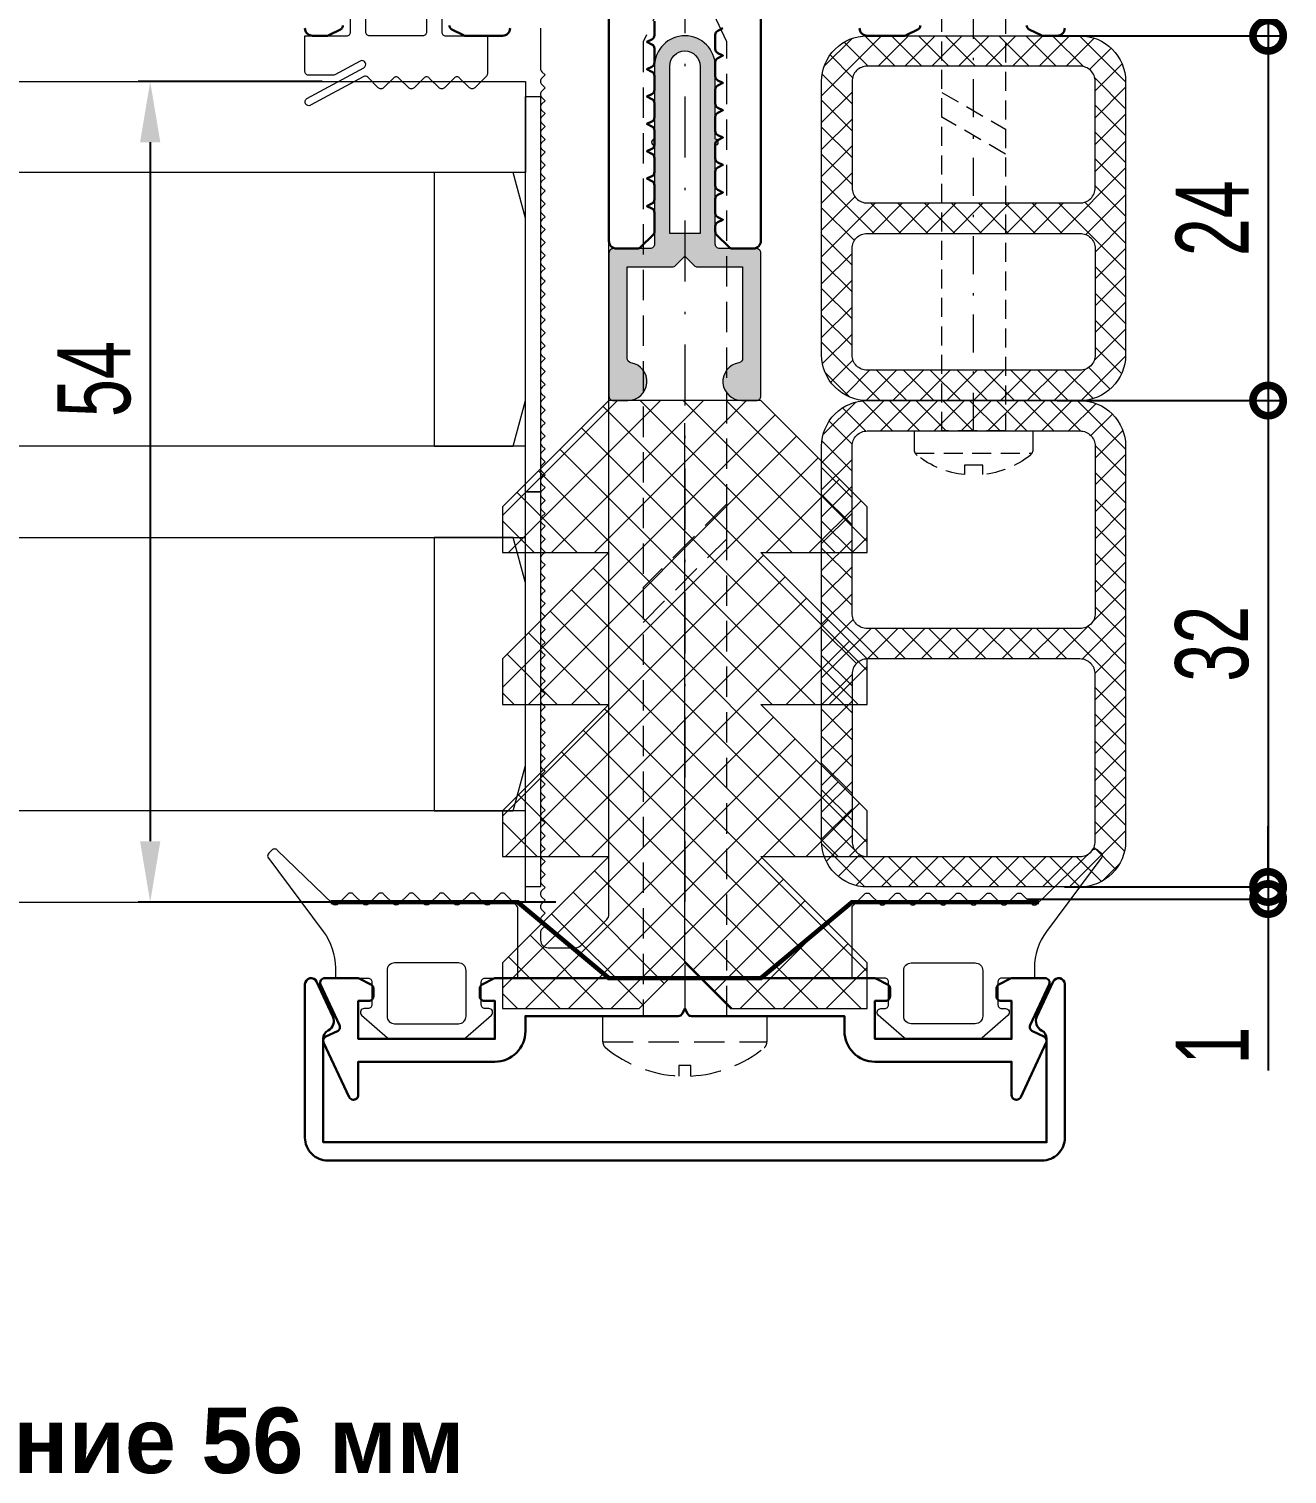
# Model space of a CAD drawing. Extents: x -37 to 8820, y -336 to 478.
# Drawn here: x 6401.7 to 6453.4, y 197.3 to 256.7 of the extents above; entities that cross this region are included whole.
import ezdxf

# ---------------------------------------------------------------- set-up
doc = ezdxf.new("R2010")
doc.units = 0
doc.header["$LTSCALE"] = 5
doc.linetypes.add('DASHDOT', pattern=[1, 0.5, -0.25, 0, -0.25])
doc.linetypes.add('HIDDEN', pattern=[0.375, 0.25, -0.125])
doc.layers.get('0').update_dxf_attribs({"linetype": 'CONTINUOUS', "lineweight": 30})
doc.layers.get('DEFPOINTS').update_dxf_attribs({"linetype": 'CONTINUOUS'})
for name, color, linetype, lineweight in [('1', 6, 'DASHDOT', 13), ('2', 3, 'HIDDEN', 13), ('Dimentions', 5, 'CONTINUOUS', 15), ('Glass', 5, 'CONTINUOUS', 20), ('Ал подклад', 7, 'CONTINUOUS', 20), ('Герлен', 7, 'CONTINUOUS', 60), ('Подкладки', 1, 'CONTINUOUS', 20), ('Текстовый', 7, 'CONTINUOUS', 9), ('Уплотнители', 1, 'CONTINUOUS', 20), ('Штриховка', 1, 'CONTINUOUS', 5)]:
    doc.layers.add(name, color=color, linetype=linetype, lineweight=lineweight)
doc.styles.add('3', font='RUSS.SHX', dxfattribs={"width": 0.7, "height": 3})
doc.styles.add('Каталожный', font='arial.ttf', dxfattribs={"height": 2.5})
doc.dimstyles.new('MX1_6', dxfattribs={"dimtxt": 3, "dimasz": 2.5, "dimexe": 0.5, "dimexo": 0, "dimgap": 0.8, "dimtad": 1, "dimlfac": 1.6, "dimdsep": 46, "dimtxsty": '3', "dimcen": 0, "dimclrd": 256, "dimclre": 256, "dimclrt": 256, "dimaunit": 1, "dimadec": 0, "dimazin": 0, "dimtfac": 1, "dimtmove": 0, "dimatfit": 1, "dimfxl": 1, "dimtvp": 1, "dimtolj": 1, "dimtzin": 0, "dimarcsym": 0})

# ---------------------------------------------------------------- blocks, each defined once
blk = doc.blocks.new('*D142')
at = {"layer": 'DEFPOINTS', "color": 0, "linetype": 'Continuous', "transparency": 16777216}
for p in [(6413.733, 254.527), (6406.662, 220.777), (6423.341, 220.777)]:
    blk.add_point(p, dxfattribs=at)
at = {"layer": 'Dimentions', "linetype": 'Continuous', "lineweight": -2, "transparency": 16777216}
for p, q in [((6413.733, 254.527), (6406.162, 254.527)), ((6406.662, 252.027), (6406.662, 223.277)), ((6423.341, 220.777), (6406.162, 220.777))]:
    blk.add_line(p, q, dxfattribs=at)
at = {"layer": 'Dimentions', "linetype": 'Continuous', "transparency": 16777216}
for points in [[(6406.246, 252.027), (6407.079, 252.027), (6406.662, 254.527)], [(6406.246, 223.277), (6407.079, 223.277), (6406.662, 220.777)]]:
    blk.add_solid(points, dxfattribs=at)
at = {"layer": 'Dimentions', "linetype": 'Continuous', "transparency": 16777216, "insert": (6404.362, 242.286), "char_height": 3, "attachment_point": 5, "rotation": 90, "style": '3'}
blk.add_mtext('\\A1;54', dxfattribs=at)
blk = doc.blocks.new('_DotSmall')
at = {"color": 0, "linetype": 'ByBlock', "const_width": 0.5}
blk.add_lwpolyline([(-0.0625, 0, 1), (0.0625, 0, 1)], format="xyb", close=True, dxfattribs=at)
blk = doc.blocks.new('*D144')
at = {"layer": 'DEFPOINTS', "color": 0, "linetype": 'Continuous', "transparency": 16777216}
for p in [(6443.966, 256.402), (6444.904, 241.402), (6452.641, 241.402)]:
    blk.add_point(p, dxfattribs=at)
at = {"layer": 'Dimentions', "linetype": 'Continuous', "lineweight": -2, "transparency": 16777216}
for p, q in [((6443.966, 256.402), (6453.141, 256.402)), ((6452.641, 256.402), (6452.641, 241.402)), ((6444.904, 241.402), (6453.141, 241.402))]:
    blk.add_line(p, q, dxfattribs=at)
at = {"layer": 'Dimentions', "linetype": 'Continuous', "lineweight": -2, "transparency": 16777216, "xscale": 2.5, "yscale": 2.5, "zscale": 2.5}
for p, rotation in [((6452.641, 256.402), 90), ((6452.641, 241.402), 270)]:
    blk.add_blockref('_DotSmall', p, dxfattribs=dict(at, rotation=rotation))
at = {"layer": 'Dimentions', "linetype": 'Continuous', "transparency": 16777216, "insert": (6450.341, 248.902), "char_height": 3, "attachment_point": 5, "rotation": 90, "style": '3'}
blk.add_mtext('\\A1;24', dxfattribs=at)
blk = doc.blocks.new('*D145')
at = {"layer": 'DEFPOINTS', "color": 0, "linetype": 'Continuous', "transparency": 16777216}
for p in [(6443.029, 260.777), (6452.267, 256.402), (6452.641, 256.402)]:
    blk.add_point(p, dxfattribs=at)
at = {"layer": 'Dimentions', "linetype": 'Continuous', "lineweight": -2, "transparency": 16777216}
for p, q in [((6443.029, 260.777), (6453.141, 260.777)), ((6452.641, 260.777), (6452.641, 256.402)), ((6452.267, 256.402), (6453.141, 256.402))]:
    blk.add_line(p, q, dxfattribs=at)
at = {"layer": 'Dimentions', "linetype": 'Continuous', "lineweight": -2, "transparency": 16777216, "xscale": 2.5, "yscale": 2.5, "zscale": 2.5}
for p, rotation in [((6452.641, 260.777), 90), ((6452.641, 256.402), 270)]:
    blk.add_blockref('_DotSmall', p, dxfattribs=dict(at, rotation=rotation))
at = {"layer": 'Dimentions', "linetype": 'Continuous', "transparency": 16777216, "insert": (6450.341, 258.59), "char_height": 3, "attachment_point": 5, "rotation": 90, "style": '3'}
blk.add_mtext('\\A1;7', dxfattribs=at)
blk = doc.blocks.new('*D1153')
at = {"layer": 'DEFPOINTS', "color": 0, "linetype": 'Continuous', "transparency": 16777216}
for p in [(6443.966, 241.402), (6444.263, 221.402), (6452.641, 221.402)]:
    blk.add_point(p, dxfattribs=at)
at = {"layer": 'Dimentions', "linetype": 'Continuous', "lineweight": -2, "transparency": 16777216}
for p, q in [((6443.966, 241.402), (6453.141, 241.402)), ((6452.641, 241.402), (6452.641, 221.402)), ((6444.263, 221.402), (6453.141, 221.402))]:
    blk.add_line(p, q, dxfattribs=at)
at = {"layer": 'Dimentions', "linetype": 'Continuous', "lineweight": -2, "transparency": 16777216, "xscale": 2.5, "yscale": 2.5, "zscale": 2.5}
for p, rotation in [((6452.641, 241.402), 90), ((6452.641, 221.402), 270)]:
    blk.add_blockref('_DotSmall', p, dxfattribs=dict(at, rotation=rotation))
at = {"layer": 'Dimentions', "linetype": 'Continuous', "transparency": 16777216, "insert": (6450.341, 231.402), "char_height": 3, "attachment_point": 5, "rotation": 90, "style": '3'}
blk.add_mtext('\\A1;32', dxfattribs=at)
blk = doc.blocks.new('*D1154')
at = {"layer": 'DEFPOINTS', "color": 0, "linetype": 'Continuous', "transparency": 16777216}
for p in [(6450.535, 221.402), (6442.716, 220.904), (6452.641, 220.904)]:
    blk.add_point(p, dxfattribs=at)
at = {"layer": 'Dimentions', "linetype": 'Continuous', "lineweight": -2, "transparency": 16777216}
for p, q in [((6452.641, 221.402), (6452.641, 223.902)), ((6450.535, 221.402), (6453.141, 221.402)), ((6452.641, 221.402), (6452.641, 220.904)), ((6442.716, 220.904), (6453.141, 220.904)), ((6452.641, 220.904), (6452.641, 213.854))]:
    blk.add_line(p, q, dxfattribs=at)
at = {"layer": 'Dimentions', "linetype": 'Continuous', "lineweight": -2, "transparency": 16777216, "xscale": 2.5, "yscale": 2.5, "zscale": 2.5}
for p, rotation in [((6452.641, 221.402), 270), ((6452.641, 220.904), 90)]:
    blk.add_blockref('_DotSmall', p, dxfattribs=dict(at, rotation=rotation))
at = {"layer": 'Dimentions', "linetype": 'Continuous', "transparency": 16777216, "insert": (6450.341, 214.879), "char_height": 3, "attachment_point": 5, "rotation": 90, "style": '3'}
blk.add_mtext('\\A1;1', dxfattribs=at)
blk = doc.blocks.new('*U64')
at = {"layer": '1'}
blk.add_line((0, 0), (0, -45), dxfattribs=at)
at = {"layer": '2'}
blk.add_line((-3.841, 1.45), (3.841, 1.45), dxfattribs=at)
blk.add_lwpolyline([(-0.6, 2.87, 0.143497), (-3.711, 1.607, 0.228881), (-3.9, 1.215), (-3.9, 0), (3.9, 0), (3.9, 1.215, 0.228881), (3.711, 1.607, 0.143497), (0.6, 2.87), (0.6, 2.243), (-0.6, 2.243)], format="xyb", close=True, dxfattribs=at)
for points in [[(-2.1, 0), (-2.1, -40.497), (0, -45), (2.1, -40.497), (2.1, 0)], [(2.1, -18.221), (-2.1, -20.646), (-2.1, -22.279), (2.1, -19.854)]]:
    blk.add_lwpolyline(points, close=True, dxfattribs=at)

msp = doc.modelspace()

# ---------------------------------------------------------------- hatches: boundary and pattern name
at = {"layer": 'Штриховка'}
h = msp.add_hatch(color=256, dxfattribs=at)
edge = h.paths.add_edge_path(flags=16)
edge.add_line((6428.0289, 248.2771), (6428.0289, 255.1521))
edge.add_arc((6428.6539, 255.1521), 0.625, 0, 180, ccw=False)
edge.add_line((6429.2789, 255.1521), (6429.2789, 248.2771))
edge.add_line((6429.2789, 248.2771), (6428.0289, 248.2771))
edge = h.paths.add_edge_path()
edge.add_arc((6430.9976, 242.1833), 0.7812, 99.281799, 270)
edge.add_line((6430.9976, 241.4021), (6431.5914, 241.4021))
edge.add_arc((6431.5914, 241.5896), 0.1875, 270, 360)
edge.add_line((6431.7789, 241.5896), (6431.7789, 247.4646))
edge.add_arc((6431.5914, 247.4646), 0.1875, 0, 90)
edge.add_line((6431.5914, 247.6521), (6430.0914, 247.6521))
edge.add_arc((6430.0914, 247.8396), 0.1875, 180, 270, ccw=False)
edge.add_line((6429.9039, 247.8396), (6429.9039, 251.9021))
edge.add_arc((6429.9039, 252.0271), 0.125, 270, 450)
edge.add_line((6429.9039, 252.1521), (6429.9039, 255.1521))
edge.add_arc((6428.6539, 255.1521), 1.25, 0, 180)
edge.add_line((6427.4039, 255.1521), (6427.4039, 252.1521))
edge.add_arc((6427.4039, 252.0271), 0.125, 90, 270)
edge.add_line((6427.4039, 251.9021), (6427.4039, 247.8396))
edge.add_arc((6427.2164, 247.8396), 0.1875, -90, 0, ccw=False)
edge.add_line((6427.2164, 247.6521), (6425.7164, 247.6521))
edge.add_arc((6425.7164, 247.4646), 0.1875, 90, 180)
edge.add_line((6425.5289, 247.4646), (6425.5289, 241.5896))
edge.add_arc((6425.7164, 241.5896), 0.1875, 180, 270)
edge.add_line((6425.7164, 241.4021), (6426.3101, 241.4021))
edge.add_arc((6426.3101, 242.1833), 0.7812, 270, 440.718201)
edge.add_arc((6426.4664, 243.1394), 0.1875, 180, 260.718201, ccw=False)
edge.add_line((6426.2789, 243.1394), (6426.2789, 246.9021))
edge.add_line((6426.2789, 246.9021), (6428.1387, 246.9021))
edge.add_arc((6428.1387, 247.0896), 0.1875, 270, 315)
edge.add_line((6428.2713, 246.957), (6428.6539, 247.3396))
edge.add_line((6428.6539, 247.3396), (6429.0365, 246.957))
edge.add_arc((6429.1691, 247.0896), 0.1875, 225, 270)
edge.add_line((6429.1691, 246.9021), (6431.0289, 246.9021))
edge.add_line((6431.0289, 246.9021), (6431.0289, 243.1394))
edge.add_arc((6430.8414, 243.1394), 0.1875, -80.718201, 0, ccw=False)
h = msp.add_hatch(dxfattribs=at)
h.set_pattern_fill('NET', color=256, scale=6.25, angle=135, style=0)
h.set_pattern_definition([(135, (4029.4693, -3583.8686), (-0.55242717, -0.55242717), []), (225, (4029.4693, -3583.8686), (0.55242717, -0.55242717), [])])
h.paths.add_polyline_path([(6446.7789, 254.5271, 0.4142136), (6444.9039, 256.4021), (6436.1539, 256.4021, 0.4142136), (6434.2789, 254.5271), (6434.2789, 243.2771, 0.4142136), (6436.1539, 241.4021), (6444.9039, 241.4021, 0.4142136), (6446.7789, 243.2771)])
h.paths.add_polyline_path([(6445.5289, 247.6521), (6445.5289, 243.2771, -0.4142136), (6444.9039, 242.6521), (6436.1539, 242.6521, -0.4142136), (6435.5289, 243.2771), (6435.5289, 247.6521, -0.4142136), (6436.1539, 248.2771), (6444.9039, 248.2771, -0.4142136)], flags=16)
h.paths.add_polyline_path([(6444.9039, 249.5271), (6436.1539, 249.5271, -0.4142136), (6435.5289, 250.1521), (6435.5289, 254.5271, -0.4142136), (6436.1539, 255.1521), (6444.9039, 255.1521, -0.4142136), (6445.5289, 254.5271), (6445.5289, 250.1521, -0.4142136)], flags=16)
at = {"layer": 'Штриховка', "lineweight": 5}
h = msp.add_hatch(dxfattribs=at)
h.set_pattern_fill('NET', color=256, scale=10, angle=45, style=0)
h.set_pattern_definition([(45, (1352.8549, 2928.8777), (-0.88388348, 0.88388348), []), (135, (1352.8549, 2928.8777), (-0.88388348, -0.88388348), [])])
h.paths.add_polyline_path([(6430.5289, 216.4049), (6436.1539, 216.4049), (6436.1539, 218.2799), (6431.7789, 222.6549), (6436.1539, 222.6549), (6436.1539, 224.5299), (6431.7789, 228.9049), (6436.1539, 228.9049), (6436.1539, 230.7799), (6431.7789, 235.1549), (6436.1539, 235.1549), (6436.1539, 237.0299), (6431.7789, 241.4049), (6425.5289, 241.4049), (6421.1539, 237.0299), (6421.1539, 235.1549), (6425.5289, 235.1549), (6421.1539, 230.7799), (6421.1539, 228.9049), (6425.5289, 228.9049), (6421.1539, 224.5299), (6421.1539, 222.6549), (6425.5289, 222.6549), (6421.1539, 218.2799), (6421.1539, 216.4049), (6426.7789, 216.4049), (6428.6539, 218.2799)])
at = {"layer": 'Штриховка'}
h = msp.add_hatch(dxfattribs=at)
h.set_pattern_fill('NET', color=256, scale=6.25, angle=135, style=0)
h.set_pattern_definition([(135, (4029.4693, -3634.3249), (-0.55242717, -0.55242717), []), (225, (4029.4693, -3634.3249), (0.55242717, -0.55242717), [])])
edge = h.paths.add_edge_path()
edge.add_line((6434.2789, 223.2771), (6434.2789, 239.5271))
edge.add_arc((6436.1539, 239.5271), 1.875, 90, 180, ccw=False)
edge.add_line((6436.1539, 241.4021), (6444.9039, 241.4021))
edge.add_arc((6444.9039, 239.5271), 1.875, 0, 90, ccw=False)
edge.add_line((6446.7789, 239.5271), (6446.7789, 223.2771))
edge.add_arc((6444.9039, 223.2771), 1.875, 270, 360, ccw=False)
edge.add_line((6444.9039, 221.4021), (6436.1539, 221.4021))
edge.add_arc((6436.1539, 223.2771), 1.875, 180, 270, ccw=False)
edge = h.paths.add_edge_path(flags=16)
edge.add_line((6436.1539, 222.6521), (6444.9039, 222.6521))
edge.add_arc((6444.9039, 223.2771), 0.625, 270, 360)
edge.add_line((6445.5289, 223.2771), (6445.5289, 230.1521))
edge.add_arc((6444.9039, 230.1521), 0.625, 360, 450)
edge.add_line((6444.9039, 230.7771), (6436.1539, 230.7771))
edge.add_arc((6436.1539, 230.1521), 0.625, 90, 180)
edge.add_line((6435.5289, 230.1521), (6435.5289, 223.2771))
edge.add_arc((6436.1539, 223.2771), 0.625, 180, 270)
edge = h.paths.add_edge_path(flags=16)
edge.add_line((6435.5289, 232.6521), (6435.5289, 239.5271))
edge.add_arc((6436.1539, 239.5271), 0.625, 90, 180, ccw=False)
edge.add_line((6436.1539, 240.1521), (6444.9039, 240.1521))
edge.add_arc((6444.9039, 239.5271), 0.625, 0, 90, ccw=False)
edge.add_line((6445.5289, 239.5271), (6445.5289, 232.6521))
edge.add_arc((6444.9039, 232.6521), 0.625, 270, 360, ccw=False)
edge.add_line((6444.9039, 232.0271), (6436.1539, 232.0271))
edge.add_arc((6436.1539, 232.6521), 0.625, 180, 270, ccw=False)

# ---------------------------------------------------------------- linework, layer by layer
for points in [[(6427.4039, 257.0049), (6427.4039, 256.4242, -0.284079), (6427.3002, 256.2565), (6427.0914, 256.1521), (6427.3002, 256.0476, -0.284079), (6427.4039, 255.8799), (6427.4039, 255.2992, -0.284079), (6427.3002, 255.1315), (6427.0914, 255.0271), (6427.3002, 254.9226, -0.284079), (6427.4039, 254.7549), (6427.4039, 254.1742, -0.284079), (6427.3002, 254.0065), (6427.0914, 253.9021), (6427.3002, 253.7976, -0.284079), (6427.4039, 253.6299), (6427.4039, 253.0492, -0.284079), (6427.3002, 252.8815), (6427.0914, 252.7771), (6427.3002, 252.6726, -0.284079), (6427.4039, 252.5049), (6427.4039, 251.9242, -0.284079), (6427.3002, 251.7565), (6427.0914, 251.6521), (6427.3002, 251.5476, -0.284079), (6427.4039, 251.3799), (6427.4039, 250.7992, -0.284079), (6427.3002, 250.6315), (6427.0914, 250.5271), (6427.3002, 250.4226, -0.284079), (6427.4039, 250.2549), (6427.4039, 249.6742, -0.284079), (6427.3002, 249.5065), (6427.0914, 249.4021), (6427.3002, 249.2976, -0.284079), (6427.4039, 249.1299), (6427.4039, 248.3547, -0.1989124), (6427.349, 248.2221), (6426.8338, 247.707, -0.1989124), (6426.7012, 247.6521), (6425.8414, 247.6521, -0.4142136), (6425.5289, 247.9646), (6425.5289, 259.5271)], [(6431.7789, 259.5271), (6431.7789, 247.9646, -0.4142136), (6431.4664, 247.6521), (6430.6066, 247.6521, -0.1989124), (6430.474, 247.707), (6429.9588, 248.2221, -0.1989124), (6429.9039, 248.3547), (6429.9039, 248.5674, -0.284079), (6430.0075, 248.7351), (6430.2164, 248.8396), (6430.0075, 248.944, -0.284079), (6429.9039, 249.1117), (6429.9039, 249.6924, -0.284079), (6430.0075, 249.8601), (6430.2164, 249.9646), (6430.0075, 250.069, -0.284079), (6429.9039, 250.2367), (6429.9039, 250.8174, -0.284079), (6430.0075, 250.9851), (6430.2164, 251.0896), (6430.0075, 251.194, -0.284079), (6429.9039, 251.3617), (6429.9039, 251.9424, -0.284079), (6430.0075, 252.1101), (6430.2164, 252.2146), (6430.0075, 252.319, -0.284079), (6429.9039, 252.4867), (6429.9039, 253.0674, -0.284079), (6430.0075, 253.2351), (6430.2164, 253.3396), (6430.0075, 253.444, -0.284079), (6429.9039, 253.6117), (6429.9039, 254.1924, -0.284079), (6430.0075, 254.3601), (6430.2164, 254.4646), (6430.0075, 254.569, -0.284079), (6429.9039, 254.7367), (6429.9039, 255.3174, -0.284079), (6430.0075, 255.4851), (6430.2164, 255.5896), (6430.0075, 255.694, -0.284079), (6429.9039, 255.8617), (6429.9039, 256.4424, -0.284079), (6430.0075, 256.6101), (6430.2164, 256.7146)], [(6414.5914, 256.8304, -0.284079), (6414.4877, 256.6627), (6414.006, 256.4219, -0.1164338), (6413.9221, 256.4021), (6413.3414, 256.4021, -0.4142136), (6413.0289, 256.7146)], [(6421.4664, 256.7146, -0.4142136), (6421.1539, 256.4021), (6419.6357, 256.4021, -0.1164338), (6419.5518, 256.4219), (6419.07, 256.6627, -0.284079), (6418.9664, 256.8304)], [(6438.3414, 256.8304, -0.284079), (6438.2377, 256.6627), (6437.756, 256.4219, -0.1164338), (6437.6721, 256.4021), (6436.1539, 256.4021, -0.4142136), (6435.8414, 256.7146)], [(6444.2789, 256.7146, -0.4142136), (6443.9664, 256.4021), (6443.3857, 256.4021, -0.1164338), (6443.3018, 256.4219), (6442.82, 256.6627, -0.284079), (6442.7164, 256.8304)]]:
    msp.add_lwpolyline(points, format="xyb")
for points in [[(6443.3414, 210.1521), (6413.9664, 210.1521, -0.4142136), (6413.0289, 211.0896), (6413.0289, 217.4021, -0.8025849), (6413.5055, 217.5077), (6414.1754, 216.071, -0.4015594), (6413.9808, 215.498, 0.2797393), (6413.7789, 215.1654), (6413.7789, 210.9021), (6443.5289, 210.9021), (6443.5289, 215.1654, 0.2797393), (6443.327, 215.498, -0.4015594), (6443.1324, 216.071), (6443.8023, 217.5077, -0.8025849), (6444.2789, 217.4021), (6444.2789, 211.0896, -0.4142136)], [(6436.4221, 217.6521, -0.1164338), (6436.506, 217.6323), (6436.9877, 217.3914, -0.284079), (6437.0914, 217.2237), (6437.0914, 216.9021, -0.4142136), (6436.9039, 216.7146), (6436.4664, 216.7146), (6436.4664, 215.1521), (6442.0914, 215.1521), (6442.0914, 216.7146), (6441.6539, 216.7146, -0.4142136), (6441.4664, 216.9021), (6441.4664, 217.2237, -0.284079), (6441.57, 217.3914), (6442.0518, 217.6323, -0.1164338), (6442.1357, 217.6521), (6443.4664, 217.6521, -0.5486188), (6443.6363, 217.3853), (6442.8581, 215.7165, 0.4142136), (6442.9488, 215.4673), (6443.4206, 215.2473, -0.4142136), (6443.5113, 214.9981), (6442.4678, 212.7603, -0.2914734), (6442.2979, 212.6521), (6442.2789, 212.6521, -0.4142136), (6442.0914, 212.8396), (6442.0914, 214.2146), (6436.4664, 214.2146, -0.4142136), (6435.2164, 215.4646), (6435.2164, 216.0896), (6428.926, 216.0896, -0.284079), (6428.7583, 216.1932), (6428.6539, 216.4021), (6428.5495, 216.1932, -0.284079), (6428.3818, 216.0896), (6422.0914, 216.0896), (6422.0914, 215.4646, -0.4142136), (6420.8414, 214.2146), (6415.2164, 214.2146), (6415.2164, 212.8396, -0.4142136), (6415.0289, 212.6521), (6415.0099, 212.6521, -0.2914734), (6414.84, 212.7603), (6413.7965, 214.9981, -0.4142136), (6413.8871, 215.2473), (6414.359, 215.4673, 0.4142136), (6414.4496, 215.7165), (6413.6715, 217.3853, -0.5486188), (6413.8414, 217.6521), (6415.1721, 217.6521, -0.1164338), (6415.256, 217.6323), (6415.7377, 217.3914, -0.284079), (6415.8414, 217.2237), (6415.8414, 216.9021, -0.4142136), (6415.6539, 216.7146), (6415.2164, 216.7146), (6415.2164, 215.1521), (6420.8414, 215.1521), (6420.8414, 216.7146), (6420.4039, 216.7146, -0.4142136), (6420.2164, 216.9021), (6420.2164, 217.2237, -0.284079), (6420.32, 217.3914), (6420.8018, 217.6323, -0.1164338), (6420.8857, 217.6521)]]:
    msp.add_lwpolyline(points, format="xyb", close=True)
at = {"layer": '1'}
msp.add_line((6428.6539, 269.2042), (6428.6539, 216.4021), dxfattribs=at)
at = {"layer": '2'}
msp.add_line((6425.2789, 215.0335), (6432.0289, 215.0335), dxfattribs=at)
for points in [[(6430.3726, 216.0896), (6430.3726, 256.1537), (6428.6539, 259.8396), (6426.9351, 256.1537), (6426.9351, 216.0896)], [(6426.9351, 232.2805), (6430.3726, 235.718), (6430.3726, 237.1503), (6426.9351, 233.7128)]]:
    msp.add_lwpolyline(points, close=True, dxfattribs=at)
msp.add_lwpolyline([(6428.4083, 213.6267, -0.1618489), (6425.3925, 214.7924, -0.2238875), (6425.2789, 215.0335), (6425.2789, 216.0896), (6432.0289, 216.0896), (6432.0289, 215.0335, -0.2238875), (6431.9153, 214.7924, -0.1618489), (6428.8995, 213.6267), (6428.8995, 214.0644), (6428.4083, 214.0644)], format="xyb", close=True, dxfattribs=at)
at = {"layer": 'Glass'}
for points in [[(6422.0914, 250.7771), (6380.8365, 250.7771), (6380.8365, 254.5271), (6422.0914, 254.5271)], [(6421.5891, 250.7771), (6418.3415, 250.7771), (6418.3415, 239.5271), (6421.5891, 239.5271), (6422.0915, 241.4021), (6422.0915, 248.9021)], [(6422.0914, 239.5271), (6380.8365, 239.5271), (6380.8365, 235.7771), (6422.0914, 235.7771)], [(6421.5891, 235.7771), (6418.3415, 235.7771), (6418.3415, 224.5271), (6421.5891, 224.5271), (6422.0915, 226.4021), (6422.0915, 233.9021)], [(6422.0914, 224.5271), (6380.8365, 224.5271), (6380.8365, 220.7771), (6422.0914, 220.7771)]]:
    msp.add_lwpolyline(points, close=True, dxfattribs=at)
at = {"layer": 'Ал подклад', "color": 0}
msp.add_lwpolyline([(6422.7164, 256.7146), (6422.7164, 255.0592, 0.1989124), (6422.7713, 254.9266), (6422.9039, 254.794), (6422.7713, 254.6614, 0.4142136), (6422.7713, 254.3963), (6422.9039, 254.2637), (6422.7713, 254.1311, 0.4142136), (6422.7713, 253.8659), (6422.9039, 253.7334), (6422.7713, 253.6008, 0.4142136), (6422.7713, 253.3356), (6422.9039, 253.203), (6422.7713, 253.0704, 0.4142136), (6422.7713, 252.8053), (6422.9039, 252.6727), (6422.7713, 252.5401, 0.4142136), (6422.7713, 252.2749), (6422.9039, 252.1424), (6422.7713, 252.0098, 0.4142136), (6422.7713, 251.7446), (6422.9039, 251.612), (6422.7713, 251.4795, 0.4142136), (6422.7713, 251.2143), (6422.9039, 251.0817), (6422.7713, 250.9491, 0.4142136), (6422.7713, 250.684), (6422.9039, 250.5514), (6422.7713, 250.4188, 0.4142136), (6422.7713, 250.1536), (6422.9039, 250.021), (6422.7713, 249.8885, 0.4142136), (6422.7713, 249.6233), (6422.9039, 249.4907), (6422.7713, 249.3581, 0.4142136), (6422.7713, 249.093), (6422.9039, 248.9604), (6422.7713, 248.8278, 0.4142136), (6422.7713, 248.5626), (6422.9039, 248.4301), (6422.7713, 248.2975, 0.4142136), (6422.7713, 248.0323), (6422.9039, 247.8997), (6422.7713, 247.7671, 0.4142136), (6422.7713, 247.502), (6422.9039, 247.3694), (6422.7713, 247.2368, 0.4142136), (6422.7713, 246.9716), (6422.9039, 246.8391), (6422.7713, 246.7065, 0.4142136), (6422.7713, 246.4413), (6422.9039, 246.3087), (6422.7713, 246.1762, 0.4142136), (6422.7713, 245.911), (6422.9039, 245.7784), (6422.7713, 245.6458, 0.4142136), (6422.7713, 245.3807), (6422.9039, 245.2481), (6422.7713, 245.1155, 0.4142136), (6422.7713, 244.8503), (6422.9039, 244.7177), (6422.7713, 244.5852, 0.4142136), (6422.7713, 244.32), (6422.9039, 244.1874), (6422.7713, 244.0548, 0.4142136), (6422.7713, 243.7897), (6422.9039, 243.6571), (6422.7713, 243.5245, 0.4142136), (6422.7713, 243.2593), (6422.9039, 243.1268), (6422.7713, 242.9942, 0.4142136), (6422.7713, 242.729), (6422.9039, 242.5964), (6422.7713, 242.4638, 0.4142136), (6422.7713, 242.1987), (6422.9039, 242.0661), (6422.7713, 241.9335, 0.4142136), (6422.7713, 241.6683), (6422.9039, 241.5358), (6422.7713, 241.4032, 0.4142136), (6422.7713, 241.138), (6422.9039, 241.0054), (6422.7713, 240.8729, 0.4142136), (6422.7713, 240.6077), (6422.9039, 240.4751), (6422.7713, 240.3425, 0.4142136), (6422.7713, 240.0774), (6422.9039, 239.9448), (6422.7713, 239.8122, 0.4142136), (6422.7713, 239.547), (6422.9039, 239.4144), (6422.7713, 239.2819, 0.4142136), (6422.7713, 239.0167), (6422.9039, 238.8841), (6422.7713, 238.7515, 0.4142136), (6422.7713, 238.4864), (6422.9039, 238.3538), (6422.7713, 238.2212, 0.4142136), (6422.7713, 237.956), (6422.9039, 237.8235), (6422.7713, 237.6909, 0.4142136), (6422.7713, 237.4257), (6422.9039, 237.2931), (6422.7713, 237.1605, 0.4142136), (6422.7713, 236.8954), (6422.9039, 236.7628), (6422.7713, 236.6302, 0.4142136), (6422.7713, 236.365), (6422.9039, 236.2325), (6422.7713, 236.0999, 0.4142136), (6422.7713, 235.8347), (6422.9039, 235.7021), (6422.7713, 235.5696, 0.4142136), (6422.7713, 235.3044), (6422.9039, 235.1718), (6422.7713, 235.0392, 0.4142136), (6422.7713, 234.7741), (6422.9039, 234.6415), (6422.7713, 234.5089, 0.4142136), (6422.7713, 234.2437), (6422.9039, 234.1111), (6422.7713, 233.9786, 0.4142136), (6422.7713, 233.7134), (6422.9039, 233.5808), (6422.7713, 233.4482, 0.4142136), (6422.7713, 233.1831), (6422.9039, 233.0505), (6422.7713, 232.9179, 0.4142136), (6422.7713, 232.6527), (6422.9039, 232.5202), (6422.7713, 232.3876, 0.4142136), (6422.7713, 232.1224), (6422.9039, 231.9898), (6422.7713, 231.8572, 0.4142136), (6422.7713, 231.5921), (6422.9039, 231.4595), (6422.7713, 231.3269, 0.4142136), (6422.7713, 231.0617), (6422.9039, 230.9292), (6422.7713, 230.7966, 0.4142136), (6422.7713, 230.5314), (6422.9039, 230.3988), (6422.7713, 230.2663, 0.4142136), (6422.7713, 230.0011), (6422.9039, 229.8685), (6422.7713, 229.7359, 0.4142136), (6422.7713, 229.4708), (6422.9039, 229.3382), (6422.7713, 229.2056, 0.4142136), (6422.7713, 228.9404), (6422.9039, 228.8078), (6422.7713, 228.6753, 0.4142136), (6422.7713, 228.4101), (6422.9039, 228.2775), (6422.7713, 228.1449, 0.4142136), (6422.7713, 227.8798), (6422.9039, 227.7472), (6422.7713, 227.6146, 0.4142136), (6422.7713, 227.3494), (6422.9039, 227.2169), (6422.7713, 227.0843, 0.4142136), (6422.7713, 226.8191), (6422.9039, 226.6865), (6422.7713, 226.5539, 0.4142136), (6422.7713, 226.2888), (6422.9039, 226.1562), (6422.7713, 226.0236, 0.4142136), (6422.7713, 225.7584), (6422.9039, 225.6259), (6422.7713, 225.4933, 0.4142136), (6422.7713, 225.2281), (6422.9039, 225.0955), (6422.7713, 224.9629, 0.4142136), (6422.7713, 224.6978), (6422.9039, 224.5652), (6422.7713, 224.4326, 0.4142136), (6422.7713, 224.1675), (6422.9039, 224.0349), (6422.7713, 223.9023, 0.4142136), (6422.7713, 223.6371), (6422.9039, 223.5045), (6422.7713, 223.372, 0.4142136), (6422.7713, 223.1068), (6422.9039, 222.9742), (6422.7713, 222.8416, 0.4142136), (6422.7713, 222.5765), (6422.9039, 222.4439), (6422.7713, 222.3113, 0.4142136), (6422.7713, 222.0461), (6422.9039, 221.9136), (6422.7713, 221.781, 0.4142136), (6422.7713, 221.5158), (6422.9039, 221.3832), (6422.7713, 221.2506, 0.4142136), (6422.7713, 220.9855), (6422.9039, 220.8529), (6422.7713, 220.7203, 0.4142136), (6422.7713, 220.4551), (6422.9039, 220.3226), (6422.7713, 220.19, 0.4142136), (6422.7713, 219.9248), (6422.9039, 219.7922), (6422.7713, 219.6596, 0.1989124), (6422.7164, 219.5271), (6422.7164, 219.2146, 0.4142136), (6423.0289, 218.9021), (6424.1495, 218.9021, 0.1989124), (6424.3704, 218.9936), (6425.4374, 220.0605, 0.1989124), (6425.5289, 220.2815), (6425.5289, 256.7146, 0.4142136)], format="xyb", dxfattribs=at)
at = {"layer": 'Герлен', "ltscale": 2, "const_width": 0.1875}
msp.add_lwpolyline([(6443.2164, 220.7771), (6435.5289, 220.7771), (6431.7789, 217.6521), (6425.5289, 217.6521), (6421.7789, 220.7771), (6414.0914, 220.7771)], dxfattribs=at)
at = {"layer": 'Подкладки'}
for points in [[(6422.0914, 237.6521), (6422.0914, 253.9021), (6422.7164, 253.9021), (6422.7164, 237.6521)], [(6422.0914, 221.4021), (6422.0914, 237.6521), (6422.7164, 237.6521), (6422.7164, 221.4021)]]:
    msp.add_lwpolyline(points, close=True, dxfattribs=at)
at = {"layer": 'Уплотнители'}
msp.add_line((6428.6539, 218.2799), (6428.6539, 240.4674), dxfattribs=at)
for points in [[(6415.6851, 258.2771), (6417.8726, 258.2771, -0.4142136), (6418.0289, 258.1208), (6418.0289, 256.5583, -0.4142136), (6417.8726, 256.4021), (6415.6851, 256.4021, -0.4142136), (6415.5289, 256.5583), (6415.5289, 258.1208, -0.4142136)], [(6430.8716, 242.9543, 0.9221128), (6430.9976, 241.4021), (6431.5914, 241.4021, 0.4142136), (6431.7789, 241.5896), (6431.7789, 247.4646, 0.4142136), (6431.5914, 247.6521), (6430.0914, 247.6521, -0.4142136), (6429.9039, 247.8396), (6429.9039, 251.9021, 1), (6429.9039, 252.1521), (6429.9039, 255.1521, 1), (6427.4039, 255.1521), (6427.4039, 252.1521, 1), (6427.4039, 251.9021), (6427.4039, 247.8396, -0.4142136), (6427.2164, 247.6521), (6425.7164, 247.6521, 0.4142136), (6425.5289, 247.4646), (6425.5289, 241.5896, 0.4142136), (6425.7164, 241.4021), (6426.3101, 241.4021, 0.9221128), (6426.4361, 242.9543, -0.3675232), (6426.2789, 243.1394), (6426.2789, 246.9021), (6428.1387, 246.9021, 0.1989124), (6428.2713, 246.957), (6428.6539, 247.3396), (6429.0365, 246.957, 0.1989124), (6429.1691, 246.9021), (6431.0289, 246.9021), (6431.0289, 243.1394, -0.3675232)], [(6446.7789, 254.5271), (6446.7789, 243.2771, -0.4142136), (6444.9039, 241.4021), (6436.1539, 241.4021, -0.4142136), (6434.2789, 243.2771), (6434.2789, 254.5271, -0.4142136), (6436.1539, 256.4021), (6444.9039, 256.4021, -0.4142136)], [(6428.0289, 248.2771), (6428.0289, 255.1521, -1), (6429.2789, 255.1521), (6429.2789, 248.2771)], [(6444.9039, 255.1521), (6436.1539, 255.1521, 0.4142136), (6435.5289, 254.5271), (6435.5289, 250.1521, 0.4142136), (6436.1539, 249.5271), (6444.9039, 249.5271, 0.4142136), (6445.5289, 250.1521), (6445.5289, 254.5271, 0.4142136)], [(6445.5289, 247.6521), (6445.5289, 243.2771, -0.4142136), (6444.9039, 242.6521), (6436.1539, 242.6521, -0.4142136), (6435.5289, 243.2771), (6435.5289, 247.6521, -0.4142136), (6436.1539, 248.2771), (6444.9039, 248.2771, -0.4142136)], [(6434.2789, 223.2771), (6434.2789, 239.5271, -0.4142136), (6436.1539, 241.4021), (6444.9039, 241.4021, -0.4142136), (6446.7789, 239.5271), (6446.7789, 223.2771, -0.4142136), (6444.9039, 221.4021), (6436.1539, 221.4021, -0.4142136)], [(6435.5289, 232.6521), (6435.5289, 239.5271, -0.4142136), (6436.1539, 240.1521), (6444.9039, 240.1521, -0.4142136), (6445.5289, 239.5271), (6445.5289, 232.6521, -0.4142136), (6444.9039, 232.0271), (6436.1539, 232.0271, -0.4142136)], [(6436.1539, 222.6521), (6444.9039, 222.6521, 0.4142136), (6445.5289, 223.2771), (6445.5289, 230.1521, 0.4142136), (6444.9039, 230.7771), (6436.1539, 230.7771, 0.4142136), (6435.5289, 230.1521), (6435.5289, 223.2771, 0.4142136)], [(6420.4351, 216.4021, -0.4142136), (6420.2789, 216.5583), (6420.2789, 217.4958, -0.4142136), (6420.4351, 217.6521), (6421.7789, 217.6521), (6421.7789, 220.54, 0.1989124), (6421.7423, 220.6284), (6421.2644, 221.1063, 0.4142136), (6421.0434, 221.1063), (6420.6394, 220.7023, -0.4142136), (6420.4184, 220.7023), (6420.0144, 221.1063, 0.4142136), (6419.7934, 221.1063), (6419.3894, 220.7023, -0.4142136), (6419.1684, 220.7023), (6418.7644, 221.1063, 0.4142136), (6418.5434, 221.1063), (6418.1394, 220.7023, -0.4142136), (6417.9184, 220.7023), (6417.5144, 221.1063, 0.4142136), (6417.2934, 221.1063), (6416.8894, 220.7023, -0.4142136), (6416.6684, 220.7023), (6416.2644, 221.1063, 0.4142136), (6416.0434, 221.1063), (6415.6394, 220.7023, -0.4142136), (6415.4184, 220.7023), (6415.0144, 221.1063, 0.4142136), (6414.7934, 221.1063), (6414.3894, 220.7023, -0.4142136), (6414.1684, 220.7023), (6411.8894, 222.9166, 0.4142136), (6411.6684, 222.9166), (6411.5371, 222.7853, 0.2925382), (6411.501, 222.6208), (6413.7817, 219.5676, -0.1617878), (6414.2789, 218.0714), (6414.2789, 217.6521), (6415.6226, 217.6521, -0.4142136), (6415.7789, 217.4958), (6415.7789, 216.5583, -0.4142136), (6415.6226, 216.4021), (6415.4664, 216.4021, 0.6685867), (6415.356, 216.1352), (6416.4206, 215.1977, 0.1986192), (6416.531, 215.1521), (6419.5268, 215.1521, 0.1986192), (6419.6371, 215.1977), (6420.7017, 216.1352, 0.6685867), (6420.5914, 216.4021)], [(6436.8726, 216.4021, 0.4142136), (6437.0289, 216.5583), (6437.0289, 217.4958, 0.4142136), (6436.8726, 217.6521), (6435.5289, 217.6521), (6435.5289, 220.54, -0.1989124), (6435.5655, 220.6284), (6436.0434, 221.1063, -0.4142136), (6436.2644, 221.1063), (6436.6684, 220.7023, 0.4142136), (6436.8894, 220.7023), (6437.2934, 221.1063, -0.4142136), (6437.5144, 221.1063), (6437.9184, 220.7023, 0.4142136), (6438.1394, 220.7023), (6438.5434, 221.1063, -0.4142136), (6438.7644, 221.1063), (6439.1684, 220.7023, 0.4142136), (6439.3894, 220.7023), (6439.7934, 221.1063, -0.4142136), (6440.0144, 221.1063), (6440.4184, 220.7023, 0.4142136), (6440.6394, 220.7023), (6441.0434, 221.1063, -0.4142136), (6441.2644, 221.1063), (6441.6684, 220.7023, 0.4142136), (6441.8894, 220.7023), (6442.2934, 221.1063, -0.4142136), (6442.5144, 221.1063), (6442.9184, 220.7023, 0.4142136), (6443.1394, 220.7023), (6445.4184, 222.9166, -0.4142136), (6445.6394, 222.9166), (6445.7707, 222.7853, -0.2925382), (6445.8068, 222.6208), (6443.526, 219.5676, 0.1617878), (6443.0289, 218.0714), (6443.0289, 217.6521), (6441.6851, 217.6521, 0.4142136), (6441.5289, 217.4958), (6441.5289, 216.5583, 0.4142136), (6441.6851, 216.4021), (6441.8414, 216.4021, -0.6685867), (6441.9517, 216.1352), (6440.8871, 215.1977, -0.1986192), (6440.7768, 215.1521), (6437.781, 215.1521, -0.1986192), (6437.6706, 215.1977), (6436.606, 216.1352, -0.6685867), (6436.7164, 216.4021)], [(6416.7164, 215.7771), (6419.3414, 215.7771, 0.4142136), (6419.6539, 216.0896), (6419.6539, 217.9646, 0.4142136), (6419.3414, 218.2771), (6416.7164, 218.2771, 0.4142136), (6416.4039, 217.9646), (6416.4039, 216.0896, 0.4142136)], [(6440.5914, 215.7771), (6437.9664, 215.7771, -0.4142136), (6437.6539, 216.0896), (6437.6539, 217.9646, -0.4142136), (6437.9664, 218.2771), (6440.5914, 218.2771, -0.4142136), (6440.9039, 217.9646), (6440.9039, 216.0896, -0.4142136)]]:
    msp.add_lwpolyline(points, format="xyb", close=True, dxfattribs=at)
msp.add_lwpolyline([(6418.6539, 257.4958), (6418.6539, 256.5583, 0.4142136), (6418.8101, 256.4021), (6420.5289, 256.4021), (6420.5289, 254.8418, -0.1989124), (6420.4831, 254.7313), (6420.0144, 254.2626, -0.4142136), (6419.7934, 254.2626), (6419.3894, 254.6666, 0.4142136), (6419.1684, 254.6666), (6418.7644, 254.2626, -0.4142136), (6418.5434, 254.2626), (6418.1394, 254.6666, 0.4142136), (6417.9184, 254.6666), (6417.5144, 254.2626, -0.4142136), (6417.2934, 254.2626), (6416.8894, 254.6666, 0.4142136), (6416.6684, 254.6666), (6416.2644, 254.2626, -0.4142136), (6416.0434, 254.2626), (6415.6114, 254.6946, 0.3320761), (6415.4264, 254.7214), (6413.2596, 253.546, -1), (6413.1106, 253.8207), (6415.4471, 255.0882, 1), (6415.2981, 255.3629), (6414.2531, 254.796, -0.1249127), (6414.1786, 254.7771), (6413.1851, 254.7771, -0.4142136), (6413.0289, 254.9333), (6413.0289, 256.4021), (6414.7476, 256.4021, 0.4142136), (6414.9039, 256.5583), (6414.9039, 257.4958, 0.4142136)], format="xyb", dxfattribs=at)
msp.add_lwpolyline([(6430.5289, 216.4049), (6436.1539, 216.4049), (6436.1539, 218.2799), (6431.7789, 222.6549), (6436.1539, 222.6549), (6436.1539, 224.5299), (6431.7789, 228.9049), (6436.1539, 228.9049), (6436.1539, 230.7799), (6431.7789, 235.1549), (6436.1539, 235.1549), (6436.1539, 237.0299), (6431.7789, 241.4049), (6425.5289, 241.4049), (6421.1539, 237.0299), (6421.1539, 235.1549), (6425.5289, 235.1549), (6421.1539, 230.7799), (6421.1539, 228.9049), (6425.5289, 228.9049), (6421.1539, 224.5299), (6421.1539, 222.6549), (6425.5289, 222.6549), (6421.1539, 218.2799), (6421.1539, 216.4049), (6426.7789, 216.4049), (6428.6539, 218.2799)], close=True, dxfattribs=at)

# ---------------------------------------------------------------- block references
at = {"xscale": -0.625, "yscale": 0.625, "zscale": 0.625, "rotation": 180}
msp.add_blockref('*U64', (6440.5289, 240.1521), dxfattribs=at)

# ---------------------------------------------------------------- texts
at = {"layer": 'Текстовый', "linetype": 'Continuous', "insert": (6385.2112, 199.9947), "char_height": 2.7, "width": 42.664921, "attachment_point": 1, "style": 'Каталожный'}
msp.add_mtext('{\\fArial|b1|i0|c204|p34;Заполнение 56 мм}', dxfattribs=at)

# ---------------------------------------------------------------- dimensions: what is measured, and where the dimension line sits
at = {"layer": 'Dimentions', "linetype": 'Continuous'}
for base, p1, p2, picture, middle in [((6452.6412, 256.4021), (6443.0289, 260.7771), (6452.2669, 256.4021), '*D145', (6450.3412, 258.5896)), ((6452.6412, 241.4021), (6443.9664, 256.4021), (6444.9039, 241.4021), '*D144', (6450.3412, 248.9021)), ((6452.6412, 221.4021), (6443.9664, 241.4021), (6444.2632, 221.4021), '*D1153', (6450.3412, 231.4021)), ((6452.6412, 220.9043), (6450.5349, 221.4021), (6442.7164, 220.9043), '*D1154', (6450.3412, 214.8793))]:
    dim = msp.add_linear_dim(base=base, p1=p1, p2=p2, angle=90, dimstyle='MX1_6', override={"dimdec": 0, "dimblk1": 'DotSmall', "dimblk2": 'DotSmall', "dimsah": 1}, dxfattribs=at)
    dim.commit()
    dim.dimension.update_dxf_attribs({"geometry": picture, "text_midpoint": middle})
dim = msp.add_linear_dim(base=(6406.6622, 220.7771), p1=(6413.7328, 254.5271), p2=(6423.3414, 220.7771), angle=90, dimstyle='MX1_6', dxfattribs=at)
dim.commit()
dim.dimension.update_dxf_attribs({"geometry": '*D142', "text_midpoint": (6406.6622, 242.2858), "dimtype": 160})

doc.saveas('drawing.dxf')
